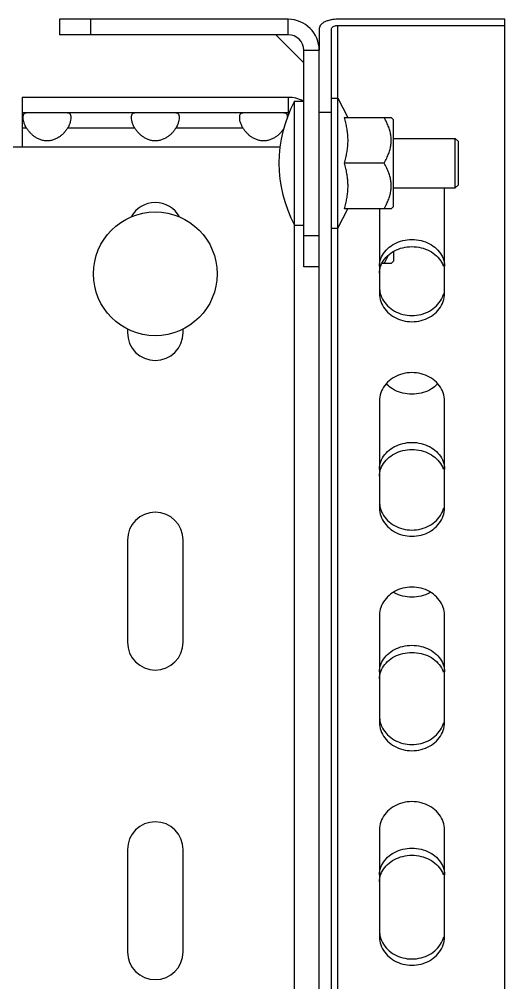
# Model space of a CAD drawing. Header units: millimetres. Extents: x 21899 to 38731, y -5425 to 3612.
# Drawn here: x 29083.5 to 29162, y -2626.4 to -2470.8 of the extents above; entities that cross this region are included whole.
import ezdxf

# ---------------------------------------------------------------- set-up
doc = ezdxf.new("R2010")
doc.units = ezdxf.units.MM

msp = doc.modelspace()

# ---------------------------------------------------------------- linework, layer by layer
at = {"color": 3, "linetype": 'Continuous'}
for p, q in [((29127.03, -2470.81), (29090.03, -2470.81)), ((29132.03, -2510.81), (29132.03, -2475.81)), ((29127.03, -2483.42), (29084.03, -2483.42))]:
    msp.add_line(p, q, dxfattribs=at)
at = {"color": 7, "linetype": 'Continuous'}
for p, q in [((29090.03, -2470.81), (29090.03, -2473.31)), ((29162.03, -2470.81), (29135.03, -2470.81)), ((29162.03, -2783.58), (29162.03, -2470.81)), ((29132.03, -2472.31), (29132.03, -2475.81)), ((29134.03, -2798.21), (29134.03, -2472.31)), ((29135.03, -2471.81), (29162.03, -2471.81)), ((29127.03, -2473.31), (29090.03, -2473.31)), ((29129.52, -2477.83), (29125.01, -2473.32)), ((29129.53, -2510.81), (29129.53, -2475.81)), ((29084.03, -2483.42), (29084.03, -2491.42)), ((29127.03, -2483.42), (29127.03, -2486.23)), ((29128.03, -2484.04), (29129.53, -2484.04)), ((29128.03, -2504.04), (29128.03, -2484.04)), ((29134.03, -2483.54), (29135.03, -2483.54)), ((29135.03, -2483.54), (29136.64, -2486.68)), ((29135.03, -2504.54), (29135.03, -2483.54)), ((29127.03, -2485.92), (29084.03, -2485.92)), ((29132.03, -2485.81), (29134.03, -2485.81)), ((29136.05, -2486.68), (29143.67, -2486.68)), ((29144.03, -2487.04), (29143.67, -2486.68)), ((29144.03, -2501.04), (29144.03, -2487.04)), ((29144.03, -2490.04), (29154.04, -2490.04)), ((29154.04, -2490.04), (29154.53, -2490.54)), ((29154.04, -2498.04), (29154.04, -2490.04)), ((29154.53, -2497.55), (29154.53, -2490.54)), ((29079.03, -2491.42), (29125.7, -2491.42)), ((29142.53, -2494.04), (29136.05, -2494.04)), ((29144.03, -2498.04), (29154.04, -2498.04)), ((29152.28, -2515.11), (29152.28, -2498.04)), ((29154.04, -2498.04), (29154.53, -2497.55)), ((29135.03, -2504.54), (29136.64, -2501.4)), ((29143.67, -2501.4), (29136.05, -2501.4)), ((29141.78, -2501.4), (29141.78, -2515.11)), ((29144.03, -2501.04), (29143.67, -2501.4)), ((29128.03, -2504.04), (29129.53, -2504.04)), ((29134.03, -2504.54), (29135.03, -2504.54)), ((29144.03, -2508.35), (29144.03, -2509.9)), ((29144.03, -2509.9), (29143.67, -2510.27)), ((29132.03, -2510.81), (29129.53, -2510.81)), ((29132.03, -2798.21), (29132.03, -2510.81)), ((29143.67, -2510.27), (29142.19, -2510.27)), ((29101.03, -2520.83), (29101.03, -2521.42)), ((29110.03, -2521.42), (29110.03, -2520.83)), ((29141.78, -2532.43), (29141.78, -2549.75)), ((29152.28, -2549.75), (29152.28, -2532.43)), ((29101.03, -2554.92), (29101.03, -2571.42)), ((29110.03, -2571.42), (29110.03, -2554.92)), ((29141.78, -2567.07), (29141.78, -2584.39)), ((29152.28, -2584.39), (29152.28, -2567.07)), ((29141.78, -2601.71), (29141.78, -2619.03)), ((29152.28, -2619.03), (29152.28, -2601.71)), ((29101.03, -2604.92), (29101.03, -2621.42)), ((29110.03, -2621.42), (29110.03, -2604.92))]:
    msp.add_line(p, q, dxfattribs=at)
at = {"color": 9, "linetype": 'Continuous'}
for p, q in [((29095.03, -2470.81), (29095.03, -2473.31)), ((29127.03, -2473.31), (29127.03, -2470.81)), ((29135.03, -2483.54), (29135.03, -2471.81)), ((29129.53, -2475.81), (29132.03, -2475.81)), ((29084.73, -2488.42), (29084.03, -2488.42)), ((29102.23, -2488.42), (29091.33, -2488.42)), ((29119.73, -2488.42), (29108.83, -2488.42)), ((29128.03, -2791.42), (29128.03, -2504.04)), ((29135.03, -2774.42), (29135.03, -2504.54)), ((29132.03, -2505.81), (29129.53, -2505.81))]:
    msp.add_line(p, q, dxfattribs=at)
at = {"color": 7, "linetype": 'Continuous'}
msp.add_circle((29105.53, -2511.92), 10, dxfattribs=at)
at = {"color": 3, "linetype": 'Continuous'}
for centre, start in [((29127.03, -2475.81), 0), ((29127.03, -2488.42), 61.3258)]:
    msp.add_arc(centre, 5, start, 90, dxfattribs=at)
at = {"color": 7, "linetype": 'Continuous'}
for centre, radius, start, end in [((29127.03, -2475.81), 2.5, 0, 90), ((29146.78, -2494.04), 21.25, 151.9275, 208.0725), ((29127.03, -2488.42), 2.5, 86.8297, 90), ((29105.53, -2504.92), 4.5, 29.2223, 150.7777), ((29105.53, -2521.42), 4.5, 180, 0), ((29105.53, -2554.92), 4.5, 0, 180), ((29105.53, -2571.42), 4.5, 180, 0), ((29105.53, -2604.92), 4.5, 0, 180), ((29105.53, -2621.42), 4.5, 180, 0)]:
    msp.add_arc(centre, radius, start, end, dxfattribs=at)
for points, start_tangent, end_tangent in [([(29135.03, -2470.81), (29134.36, -2470.84), (29133.73, -2470.96), (29133.16, -2471.13), (29132.69, -2471.37), (29132.33, -2471.66), (29132.03, -2472.31)], (-0.361186, 0), (0, -0.361186)), ([(29134.03, -2472.31), (29134.44, -2471.9), (29135.03, -2471.81)], (0, 0.117303), (0.117303, 0)), ([(29084.73, -2488.42), (29084.45, -2487.88), (29084.27, -2487.35), (29084.19, -2486.87), (29084.19, -2486.45), (29084.27, -2486.15), (29084.45, -2485.97), (29084.73, -2485.92)], (-0.16015, 0.244111), (0.291956, 0)), ([(29091.33, -2485.92), (29091.61, -2485.97), (29091.79, -2486.15), (29091.87, -2486.45), (29091.87, -2486.87), (29091.79, -2487.35), (29091.61, -2487.88), (29091.33, -2488.42)], (0.291956, 0), (-0.16015, -0.244111)), ([(29102.23, -2488.42), (29101.95, -2487.88), (29101.77, -2487.35), (29101.69, -2486.87), (29101.69, -2486.45), (29101.77, -2486.15), (29101.79, -2486.12)], (-0.132391, 0.201799), (0.133295, 0.206007)), ([(29101.79, -2486.12), (29101.95, -2485.97), (29102.23, -2485.92)], (0.027949, 0.043195), (0.050605, 0)), ([(29108.83, -2485.92), (29109.11, -2485.97), (29109.27, -2486.12)], (0.050605, 0), (0.027949, -0.043195)), ([(29109.27, -2486.12), (29109.29, -2486.15), (29109.37, -2486.45), (29109.37, -2486.87), (29109.29, -2487.35), (29109.11, -2487.88), (29108.83, -2488.42)], (0.133297, -0.206007), (-0.132391, -0.201799)), ([(29119.73, -2488.42), (29119.45, -2487.88), (29119.27, -2487.35), (29119.19, -2486.87), (29119.19, -2486.45), (29119.27, -2486.15), (29119.45, -2485.97), (29119.73, -2485.92)], (-0.16015, 0.244111), (0.291956, 0)), ([(29126.33, -2485.92), (29126.61, -2485.97), (29126.79, -2486.15), (29126.87, -2486.45), (29126.88, -2486.65)], (0.105089, 0), (-0.000099, -0.10513)), ([(29136.05, -2486.68), (29136.28, -2487.53), (29136.45, -2488.35), (29136.57, -2489.15), (29136.63, -2489.96), (29136.63, -2490.76), (29136.57, -2491.57), (29136.45, -2492.38), (29136.28, -2493.19), (29136.05, -2494.04)], (0.211638, -0.717196), (-0.211638, -0.717196)), ([(29142.53, -2494.04), (29142.96, -2493.23), (29143.27, -2492.48), (29143.49, -2491.76), (29143.63, -2491.06), (29143.67, -2490.36), (29143.63, -2489.66), (29143.49, -2488.96), (29143.27, -2488.24), (29142.96, -2487.49), (29142.53, -2486.68)], (0.389656, 0.674904), (-0.389656, 0.674904)), ([(29091.33, -2488.42), (29091.03, -2488.84), (29090.7, -2489.22), (29090.33, -2489.56), (29089.91, -2489.87), (29089.42, -2490.14), (29088.89, -2490.34), (29088.31, -2490.44), (29087.74, -2490.44), (29087.17, -2490.33), (29086.63, -2490.14), (29086.15, -2489.87), (29085.73, -2489.56), (29085.37, -2489.21), (29085.03, -2488.83), (29084.73, -2488.42)], (-0.443047, -0.675322), (-0.443047, 0.675322)), ([(29108.83, -2488.42), (29108.53, -2488.84), (29108.2, -2489.22), (29107.83, -2489.56), (29107.41, -2489.87), (29106.92, -2490.14), (29106.39, -2490.34), (29105.81, -2490.44), (29105.24, -2490.44), (29104.67, -2490.33), (29104.13, -2490.14), (29103.65, -2489.87), (29103.23, -2489.56), (29102.87, -2489.21), (29102.53, -2488.83), (29102.23, -2488.42)], (-0.443047, -0.675322), (-0.443047, 0.675322)), ([(29126.3, -2488.46), (29126.03, -2488.84), (29125.7, -2489.22), (29125.33, -2489.56), (29124.91, -2489.87), (29124.42, -2490.14), (29123.89, -2490.34), (29123.31, -2490.44), (29122.74, -2490.44), (29122.17, -2490.33), (29121.63, -2490.14), (29121.15, -2489.87), (29120.73, -2489.56), (29120.37, -2489.21), (29120.03, -2488.83), (29119.73, -2488.42)], (-0.445757, -0.667933), (-0.440439, 0.671347)), ([(29136.05, -2494.04), (29136.28, -2494.89), (29136.45, -2495.7), (29136.57, -2496.51), (29136.63, -2497.32), (29136.63, -2498.12), (29136.57, -2498.93), (29136.45, -2499.74), (29136.28, -2500.55), (29136.05, -2501.4)], (0.211638, -0.717196), (-0.211638, -0.717196)), ([(29142.53, -2501.4), (29142.96, -2500.59), (29143.27, -2499.84), (29143.5, -2499.12), (29143.63, -2498.42), (29143.67, -2497.72), (29143.63, -2497.02), (29143.49, -2496.32), (29143.27, -2495.6), (29142.96, -2494.85), (29142.53, -2494.04)], (0.389656, 0.674904), (-0.389656, 0.674904)), ([(29141.78, -2510.68), (29141.99, -2509.47), (29142.62, -2508.36), (29143.59, -2507.43), (29144.85, -2506.77), (29146.28, -2506.43), (29147.78, -2506.43), (29149.21, -2506.77), (29150.47, -2507.43), (29151.45, -2508.36), (29152.07, -2509.47), (29152.28, -2510.68)], (0, 1.4988), (0, -1.4988)), ([(29141.99, -2510.62), (29142.62, -2509.51), (29143.59, -2508.58), (29144.85, -2507.92), (29146.28, -2507.57), (29147.78, -2507.57), (29149.21, -2507.92), (29150.47, -2508.58), (29151.45, -2509.51), (29152.07, -2510.62)], (0.424152, 1.18627), (0.424152, -1.18627)), ([(29142.53, -2510.27), (29142.96, -2509.46), (29143.16, -2509)], (0.070479, 0.122073), (0.053447, 0.130482)), ([(29141.78, -2511.83), (29141.96, -2510.71)], (0, 0.113147), (0.035416, 0.108197)), ([(29141.96, -2510.71), (29141.99, -2510.62)], (0.003088, 0.009434), (0.00334, 0.009342)), ([(29152.07, -2510.62), (29152.1, -2510.71)], (0.00334, -0.009342), (0.003088, -0.009434)), ([(29141.78, -2514.11), (29141.91, -2515.09)], (0, -0.098909), (0.024564, -0.096427)), ([(29141.78, -2515.11), (29141.99, -2516.39), (29142.62, -2517.57), (29143.59, -2518.54), (29144.85, -2519.24), (29146.28, -2519.61), (29147.78, -2519.61), (29149.21, -2519.24), (29150.47, -2518.54), (29151.45, -2517.57), (29152.07, -2516.39), (29152.28, -2515.11)], (0, -1.535604), (0, 1.535604)), ([(29141.91, -2515.09), (29141.99, -2515.39)], (0.007684, -0.030161), (0.009969, -0.029458)), ([(29141.99, -2515.39), (29142.62, -2516.57), (29143.59, -2517.54), (29144.85, -2518.24), (29146.28, -2518.61), (29147.78, -2518.61), (29149.21, -2518.24), (29150.47, -2517.54), (29151.45, -2516.57), (29152.07, -2515.39)], (0.411127, -1.214874), (0.411127, 1.214874)), ([(29152.07, -2515.39), (29152.16, -2515.09)], (0.009969, 0.029458), (0.007684, 0.030161)), ([(29152.28, -2532.43), (29152.07, -2531.15), (29151.45, -2529.97), (29150.47, -2528.99), (29149.21, -2528.29), (29147.78, -2527.93), (29146.28, -2527.93), (29144.85, -2528.29), (29143.59, -2528.99), (29142.62, -2529.97), (29141.99, -2531.15), (29141.78, -2532.43)], (0, 1.535604), (0, -1.535604)), ([(29151.18, -2529.7), (29150.47, -2530.32), (29149.21, -2530.98), (29147.78, -2531.32), (29146.28, -2531.32), (29144.85, -2530.98), (29143.59, -2530.32), (29142.88, -2529.7)], (-0.631908, -0.667444), (-0.631908, 0.667444)), ([(29141.78, -2543.45), (29141.99, -2542.24), (29142.62, -2541.12), (29143.59, -2540.2), (29144.85, -2539.54), (29146.28, -2539.19), (29147.78, -2539.19), (29149.21, -2539.54), (29150.47, -2540.2), (29151.45, -2541.12), (29152.07, -2542.24), (29152.28, -2543.45)], (0, 1.4988), (0, -1.4988)), ([(29141.99, -2543.39), (29142.62, -2542.27), (29143.59, -2541.35), (29144.85, -2540.68), (29146.28, -2540.34), (29147.78, -2540.34), (29149.21, -2540.68), (29150.47, -2541.35), (29151.45, -2542.27), (29152.07, -2543.39)], (0.424152, 1.18627), (0.424152, -1.18627)), ([(29141.78, -2544.6), (29141.96, -2543.48)], (0, 0.113147), (0.035416, 0.108197)), ([(29141.96, -2543.48), (29141.99, -2543.39)], (0.003088, 0.009434), (0.00334, 0.009342)), ([(29152.07, -2543.39), (29152.1, -2543.48)], (0.00334, -0.009342), (0.003088, -0.009434)), ([(29141.78, -2548.75), (29141.91, -2549.73)], (0, -0.098909), (0.024564, -0.096427)), ([(29141.78, -2549.75), (29141.99, -2551.03), (29142.62, -2552.21), (29143.59, -2553.19), (29144.85, -2553.89), (29146.28, -2554.25), (29147.78, -2554.25), (29149.21, -2553.89), (29150.47, -2553.19), (29151.45, -2552.21), (29152.07, -2551.03), (29152.28, -2549.75)], (0, -1.535604), (0, 1.535604)), ([(29141.91, -2549.73), (29141.99, -2550.03)], (0.007684, -0.030161), (0.009969, -0.029458)), ([(29141.99, -2550.03), (29142.62, -2551.21), (29143.59, -2552.19), (29144.85, -2552.89), (29146.28, -2553.25), (29147.78, -2553.25), (29149.21, -2552.89), (29150.47, -2552.19), (29151.45, -2551.21), (29152.07, -2550.03)], (0.411127, -1.214874), (0.411127, 1.214874)), ([(29152.07, -2550.03), (29152.16, -2549.73)], (0.009969, 0.029458), (0.007684, 0.030161)), ([(29152.28, -2567.07), (29152.07, -2565.79), (29151.45, -2564.61), (29150.47, -2563.63), (29149.21, -2562.93), (29147.78, -2562.57), (29146.28, -2562.57), (29144.85, -2562.93), (29143.59, -2563.63), (29142.62, -2564.61), (29141.99, -2565.79), (29141.78, -2567.07)], (0, 1.535604), (0, -1.535604)), ([(29149.98, -2563.39), (29149.21, -2563.74), (29147.78, -2564.09), (29146.28, -2564.09), (29144.85, -2563.74), (29144.08, -2563.39)], (-0.537621, -0.299296), (-0.537621, 0.299296)), ([(29141.78, -2576.22), (29141.99, -2575), (29142.62, -2573.89), (29143.59, -2572.97), (29144.85, -2572.3), (29146.28, -2571.96), (29147.78, -2571.96), (29149.21, -2572.3), (29150.47, -2572.97), (29151.45, -2573.89), (29152.07, -2575), (29152.28, -2576.22)], (0, 1.4988), (0, -1.4988)), ([(29141.99, -2576.15), (29142.62, -2575.04), (29143.59, -2574.11), (29144.85, -2573.45), (29146.28, -2573.11), (29147.78, -2573.11), (29149.21, -2573.45), (29150.47, -2574.11), (29151.45, -2575.04), (29152.07, -2576.15)], (0.424152, 1.18627), (0.424152, -1.18627)), ([(29141.78, -2577.36), (29141.96, -2576.25)], (0, 0.113147), (0.035416, 0.108197)), ([(29141.96, -2576.25), (29141.99, -2576.15)], (0.003088, 0.009434), (0.00334, 0.009342)), ([(29152.07, -2576.15), (29152.1, -2576.25)], (0.00334, -0.009342), (0.003088, -0.009434)), ([(29141.78, -2583.39), (29141.91, -2584.37)], (0, -0.098909), (0.024564, -0.096427)), ([(29141.78, -2584.39), (29141.99, -2585.67), (29142.62, -2586.85), (29143.59, -2587.83), (29144.85, -2588.53), (29146.28, -2588.89), (29147.78, -2588.89), (29149.21, -2588.53), (29150.47, -2587.83), (29151.45, -2586.85), (29152.07, -2585.67), (29152.28, -2584.39)], (0, -1.535604), (0, 1.535604)), ([(29141.91, -2584.37), (29141.99, -2584.67)], (0.007684, -0.030161), (0.009969, -0.029458)), ([(29152.07, -2584.67), (29152.16, -2584.37)], (0.009969, 0.029458), (0.007684, 0.030161)), ([(29141.99, -2584.67), (29142.62, -2585.85), (29143.59, -2586.83), (29144.85, -2587.53), (29146.28, -2587.89), (29147.78, -2587.89), (29149.21, -2587.53), (29150.47, -2586.83), (29151.45, -2585.85), (29152.07, -2584.67)], (0.411127, -1.214874), (0.411127, 1.214874)), ([(29152.28, -2601.71), (29152.07, -2600.43), (29151.45, -2599.25), (29150.47, -2598.27), (29149.21, -2597.58), (29147.78, -2597.21), (29146.28, -2597.21), (29144.85, -2597.58), (29143.59, -2598.27), (29142.62, -2599.25), (29141.99, -2600.43), (29141.78, -2601.71)], (0, 1.535604), (0, -1.535604)), ([(29141.78, -2608.98), (29141.99, -2607.77), (29142.62, -2606.66), (29143.59, -2605.73), (29144.85, -2605.07), (29146.28, -2604.73), (29147.78, -2604.73), (29149.21, -2605.07), (29150.47, -2605.73), (29151.45, -2606.66), (29152.07, -2607.77), (29152.28, -2608.98)], (0, 1.4988), (0, -1.4988)), ([(29141.99, -2608.92), (29142.62, -2607.8), (29143.59, -2606.88), (29144.85, -2606.22), (29146.28, -2605.87), (29147.78, -2605.87), (29149.21, -2606.22), (29150.47, -2606.88), (29151.45, -2607.8), (29152.07, -2608.92)], (0.424152, 1.18627), (0.424152, -1.18627)), ([(29141.78, -2610.13), (29141.96, -2609.01)], (0, 0.113147), (0.035416, 0.108197)), ([(29141.96, -2609.01), (29141.99, -2608.92)], (0.003088, 0.009434), (0.00334, 0.009342)), ([(29152.07, -2608.92), (29152.1, -2609.01)], (0.00334, -0.009342), (0.003088, -0.009434)), ([(29141.78, -2618.03), (29141.91, -2619.01)], (0, -0.098909), (0.024564, -0.096427)), ([(29141.78, -2619.03), (29141.99, -2620.31), (29142.62, -2621.49), (29143.59, -2622.47), (29144.85, -2623.17), (29146.28, -2623.53), (29147.78, -2623.53), (29149.21, -2623.17), (29150.47, -2622.47), (29151.45, -2621.49), (29152.07, -2620.31), (29152.28, -2619.03)], (0, -1.535604), (0, 1.535604)), ([(29141.91, -2619.01), (29141.99, -2619.31)], (0.007684, -0.030161), (0.009969, -0.029458)), ([(29141.99, -2619.31), (29142.62, -2620.49), (29143.59, -2621.47), (29144.85, -2622.17), (29146.28, -2622.53), (29147.78, -2622.53), (29149.21, -2622.17), (29150.47, -2621.47), (29151.45, -2620.49), (29152.07, -2619.31)], (0.411127, -1.214874), (0.411127, 1.214874)), ([(29152.07, -2619.31), (29152.16, -2619.01)], (0.009969, 0.029458), (0.007684, 0.030161))]:
    msp.add_spline(points, degree=3, dxfattribs=dict(at, start_tangent=start_tangent, end_tangent=end_tangent))

doc.saveas('drawing.dxf')
